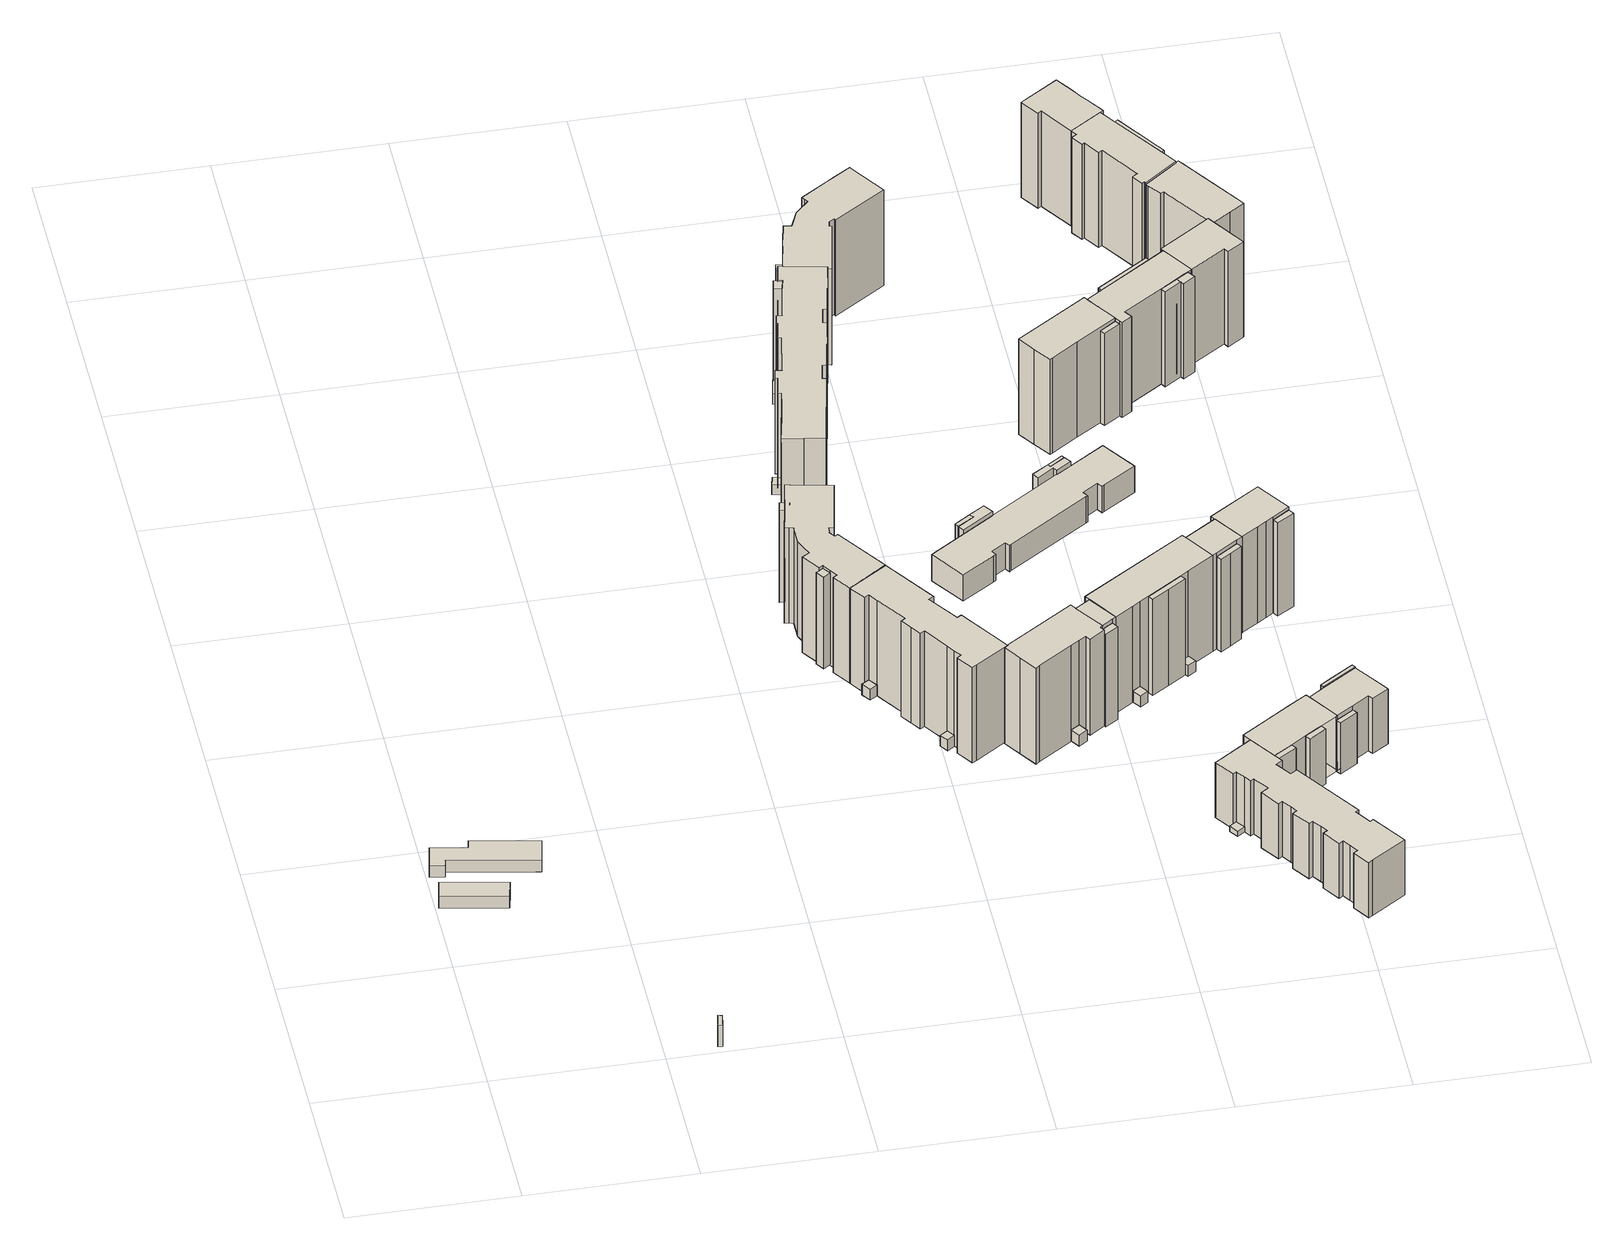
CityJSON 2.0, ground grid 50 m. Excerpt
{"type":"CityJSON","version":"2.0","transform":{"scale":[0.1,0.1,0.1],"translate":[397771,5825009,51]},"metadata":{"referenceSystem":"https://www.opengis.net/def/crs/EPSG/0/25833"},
"CityObjects":{
"building1":{"type":"Building","attributes":{"Gemeindeschluessel":"11000011","BezugspunktDach":"2200","function":"51009_1610","measuredHeight":4.07,"storeysAboveGround":0},"address":[{"country":"Germany","locality":"Berlin"}],"geometry":[{"type":"Solid","lod":"1","boundaries":[[[[0,1,2,3]],[[4,5,6,7]],[[4,7,3,2]],[[5,4,2,1]],[[6,5,1,0]],[[7,6,0,3]]]]}]},
"building2":{"type":"Building","attributes":{"Gemeindeschluessel":"11000011","BezugspunktDach":"2200","function":"31001_2130","measuredHeight":4.09,"storeysAboveGround":1},"address":[{"country":"Germany","locality":"Berlin","thoroughfareNumber":"42 (1)","thoroughfareName":"Ribnitzer Straße"}],"geometry":[{"type":"Solid","lod":"1","boundaries":[[[[8,9,10,11,12,13,14,15]],[[16,17,18,19,20,21,22,23]],[[16,23,15,14]],[[17,16,14,13]],[[18,17,13,12]],[[19,18,12,11]],[[20,19,11,10]],[[21,20,10,9]],[[22,21,9,8]],[[23,22,8,15]]]]}]},
"building3":{"type":"Building","attributes":{"Gemeindeschluessel":"11000011","BezugspunktDach":"2200","function":"51009_1610","measuredHeight":7.81,"storeysAboveGround":0},"address":[{"country":"Germany","locality":"Berlin"}],"geometry":[{"type":"Solid","lod":"1","boundaries":[[[[24,25,26,27]],[[28,29,30,31]],[[28,31,27,26]],[[29,28,26,25]],[[30,29,25,24]],[[31,30,24,27]]]]}]},
"building4":{"type":"Building","attributes":{"Gemeindeschluessel":"11000011","BezugspunktDach":"2200","function":"51009_1610","measuredHeight":32.86,"storeysAboveGround":0},"address":[{"country":"Germany","locality":"Berlin"}],"geometry":[{"type":"Solid","lod":"1","boundaries":[[[[32,33,34,35,36]],[[37,38,39,40,41]],[[37,41,36,35]],[[38,37,35,34]],[[39,38,34,33]],[[40,39,33,32]],[[41,40,32,36]]]]}]},
"building5":{"type":"Building","attributes":{"Gemeindeschluessel":"11000011","BezugspunktDach":"2200","function":"51009_1610","measuredHeight":33.21,"storeysAboveGround":0},"address":[{"country":"Germany","locality":"Berlin"}],"geometry":[{"type":"Solid","lod":"1","boundaries":[[[[42,43,44,45]],[[46,47,48,49]],[[46,49,45,44]],[[47,46,44,43]],[[48,47,43,42]],[[49,48,42,45]]]]}]},
"building6":{"type":"Building","attributes":{"Gemeindeschluessel":"11000011","BezugspunktDach":"2200","function":"51009_1610","measuredHeight":3.79,"storeysAboveGround":0},"address":[{"country":"Germany","locality":"Berlin"}],"geometry":[{"type":"Solid","lod":"1","boundaries":[[[[50,51,52,53,54]],[[55,56,57,58,59]],[[55,59,54,53]],[[56,55,53,52]],[[57,56,52,51]],[[58,57,51,50]],[[59,58,50,54]]]]}]},
"building7":{"type":"Building","attributes":{"Gemeindeschluessel":"11000011","BezugspunktDach":"2200","function":"31001_1010","measuredHeight":34.24,"storeysAboveGround":11},"address":[{"country":"Germany","locality":"Berlin","thoroughfareNumber":"82","thoroughfareName":"Barther Straße"},{"country":"Germany","locality":"Berlin","thoroughfareNumber":"41","thoroughfareName":"Ribnitzer Straße"}],"geometry":[{"type":"Solid","lod":"1","boundaries":[[[[60,61,62,63,64,65,66,67,68,69,70,71,72,73,74,75,76,77,78,79,80,81,82,83,84,85,86]],[[87,88,89,90,91,92,93,94,95,96,97,98,99,100,101,102,103,104,105,106,107,108,109,110,111,112,113]],[[87,113,86,85]],[[88,87,85,84]],[[89,88,84,83]],[[90,89,83,82]],[[91,90,82,81]],[[92,91,81,80]],[[93,92,80,79]],[[94,93,79,78]],[[95,94,78,77]],[[96,95,77,76]],[[97,96,76,75]],[[98,97,75,74]],[[99,98,74,73]],[[100,99,73,72]],[[101,100,72,71]],[[102,101,71,70]],[[103,102,70,69]],[[104,103,69,68]],[[105,104,68,67]],[[106,105,67,66]],[[107,106,66,65]],[[108,107,65,64]],[[109,108,64,63]],[[110,109,63,62]],[[111,110,62,61]],[[112,111,61,60]],[[113,112,60,86]]]]}]},
"building8":{"type":"Building","attributes":{"Gemeindeschluessel":"11000011","BezugspunktDach":"2200","function":"51009_1610","measuredHeight":3.88,"storeysAboveGround":0},"address":[{"country":"Germany","locality":"Berlin"}],"geometry":[{"type":"Solid","lod":"1","boundaries":[[[[114,115,116,117]],[[118,119,120,121]],[[118,121,117,116]],[[119,118,116,115]],[[120,119,115,114]],[[121,120,114,117]]]]}]},
"building9":{"type":"Building","attributes":{"Gemeindeschluessel":"11000011","BezugspunktDach":"2200","function":"31001_1010","measuredHeight":34.34,"storeysAboveGround":11},"address":[{"country":"Germany","locality":"Berlin","thoroughfareNumber":"78, 80","thoroughfareName":"Barther Straße"}],"geometry":[{"type":"Solid","lod":"1","boundaries":[[[[122,123,124,125,126,127,128,129,130,131,132,133,134,135,136,137,138,139,140,141,142,143]],[[144,145,146,147,148,149,150,151,152,153,154,155,156,157,158,159,160,161,57,56,55,162]],[[144,162,143,142]],[[145,144,142,141]],[[146,145,141,140]],[[147,146,140,139]],[[148,147,139,138]],[[149,148,138,137]],[[150,149,137,136]],[[151,150,136,135]],[[152,151,135,134]],[[153,152,134,133]],[[154,153,133,132]],[[155,154,132,131]],[[156,155,131,130]],[[157,156,130,129]],[[158,157,129,128]],[[159,158,128,127]],[[160,159,127,126]],[[161,160,126,125]],[[57,161,125,124]],[[56,57,124,123]],[[55,56,123,122]],[[162,55,122,143]]]]}]},
"building10":{"type":"Building","attributes":{"Gemeindeschluessel":"11000011","BezugspunktDach":"2200","function":"51009_1610","measuredHeight":3.68,"storeysAboveGround":0},"address":[{"country":"Germany","locality":"Berlin"}],"geometry":[{"type":"Solid","lod":"1","boundaries":[[[[163,164,165,166,167]],[[168,169,170,171,172]],[[168,172,167,166]],[[169,168,166,165]],[[170,169,165,164]],[[171,170,164,163]],[[172,171,163,167]]]]}]},
"building11":{"type":"Building","attributes":{"Gemeindeschluessel":"11000011","BezugspunktDach":"2200","function":"31001_1010","measuredHeight":34.27,"storeysAboveGround":11},"address":[{"country":"Germany","locality":"Berlin","thoroughfareNumber":"35, 37, 39","thoroughfareName":"Ribnitzer Straße"}],"geometry":[{"type":"Solid","lod":"1","boundaries":[[[[173,174,175,176,177,178,179,180,181,182,183,184,185,186,187,188,189,190,191,192,193,194,195,196,197,198,199,200,201,202,203,204,205,206]],[[207,208,209,210,211,212,213,214,215,216,217,218,219,220,221,222,223,224,225,226,227,228,229,230,231,232,233,234,235,236,237,238,239,240]],[[207,240,206,205]],[[208,207,205,204]],[[209,208,204,203]],[[210,209,203,202]],[[211,210,202,201]],[[212,211,201,200]],[[213,212,200,199]],[[214,213,199,198]],[[215,214,198,197]],[[216,215,197,196]],[[217,216,196,195]],[[218,217,195,194]],[[219,218,194,193]],[[220,219,193,192]],[[221,220,192,191]],[[222,221,191,190]],[[223,222,190,189]],[[224,223,189,188]],[[225,224,188,187]],[[226,225,187,186]],[[227,226,186,185]],[[228,227,185,184]],[[229,228,184,183]],[[230,229,183,182]],[[231,230,182,181]],[[232,231,181,180]],[[233,232,180,179]],[[234,233,179,178]],[[235,234,178,177]],[[236,235,177,176]],[[237,236,176,175]],[[238,237,175,174]],[[239,238,174,173]],[[240,239,173,206]]]]}]},
"building12":{"type":"Building","attributes":{"Gemeindeschluessel":"11000011","BezugspunktDach":"2200","function":"31001_2523","measuredHeight":3.87,"storeysAboveGround":1},"address":[{"country":"Germany","locality":"Berlin","thoroughfareNumber":"35 (1)","thoroughfareName":"Ribnitzer Straße"}],"geometry":[{"type":"Solid","lod":"1","boundaries":[[[[241,242,243,244]],[[245,246,247,248]],[[245,248,244,243]],[[246,245,243,242]],[[247,246,242,241]],[[248,247,241,244]]]]}]},
"building13":{"type":"Building","attributes":{"Gemeindeschluessel":"11000011","BezugspunktDach":"2200","function":"51009_1610","measuredHeight":34.12,"storeysAboveGround":0},"address":[{"country":"Germany","locality":"Berlin"}],"geometry":[{"type":"Solid","lod":"1","boundaries":[[[[249,250,251,252,253]],[[254,225,224,223,255]],[[254,255,253,252]],[[225,254,252,251]],[[224,225,251,250]],[[223,224,250,249]],[[255,223,249,253]]]]}]},
"building14":{"type":"Building","attributes":{"Gemeindeschluessel":"11000011","BezugspunktDach":"2200","function":"51009_1610","measuredHeight":3.85,"storeysAboveGround":0},"address":[{"country":"Germany","locality":"Berlin"}],"geometry":[{"type":"Solid","lod":"1","boundaries":[[[[256,257,258,259]],[[260,261,262,263]],[[260,263,259,258]],[[261,260,258,257]],[[262,261,257,256]],[[263,262,256,259]]]]}]},
"building15":{"type":"Building","attributes":{"Gemeindeschluessel":"11000011","BezugspunktDach":"2200","function":"51009_1610","measuredHeight":25.02,"storeysAboveGround":0},"address":[{"country":"Germany","locality":"Berlin"}],"geometry":[{"type":"Solid","lod":"1","boundaries":[[[[264,265,266,267,268]],[[269,270,271,272,273]],[[269,273,268,267]],[[270,269,267,266]],[[271,270,266,265]],[[272,271,265,264]],[[273,272,264,268]]]]}]},
"building16":{"type":"Building","attributes":{"Gemeindeschluessel":"11000011","BezugspunktDach":"2200","function":"51009_1610","measuredHeight":10.51,"storeysAboveGround":0},"address":[{"country":"Germany","locality":"Berlin"}],"geometry":[{"type":"Solid","lod":"1","boundaries":[[[[274,275,276,277]],[[278,279,280,281]],[[278,281,277,276]],[[279,278,276,275]],[[280,279,275,274]],[[281,280,274,277]]]]}]},
"building17":{"type":"Building","attributes":{"Gemeindeschluessel":"11000011","BezugspunktDach":"2200","function":"51009_1610","measuredHeight":1.88,"storeysAboveGround":0},"address":[{"country":"Germany","locality":"Berlin"}],"geometry":[{"type":"Solid","lod":"1","boundaries":[[[[282,283,284,285,286]],[[287,288,289,290,291]],[[287,291,286,285]],[[288,287,285,284]],[[289,288,284,283]],[[290,289,283,282]],[[291,290,282,286]]]]}]},
"building18":{"type":"Building","attributes":{"Gemeindeschluessel":"11000011","BezugspunktDach":"2200","function":"51009_1610","measuredHeight":3.92,"storeysAboveGround":0},"address":[{"country":"Germany","locality":"Berlin"}],"geometry":[{"type":"Solid","lod":"1","boundaries":[[[[292,293,294,295]],[[296,297,298,299]],[[296,299,295,294]],[[297,296,294,293]],[[298,297,293,292]],[[299,298,292,295]]]]}]},
"building19":{"type":"Building","attributes":{"Gemeindeschluessel":"11000011","BezugspunktDach":"2200","function":"31001_1010","measuredHeight":34.45,"storeysAboveGround":11},"address":[{"country":"Germany","locality":"Berlin","thoroughfareNumber":"31, 33","thoroughfareName":"Ribnitzer Straße"}],"geometry":[{"type":"Solid","lod":"1","boundaries":[[[[300,301,302,303,304,305,306,307,308,309,310,311,312,313,314,315,316,317,318,319,320,321,322,323]],[[324,325,326,327,328,329,330,331,332,333,334,335,336,337,338,339,340,341,342,343,344,345,346,347]],[[324,347,323,322]],[[325,324,322,321]],[[326,325,321,320]],[[327,326,320,319]],[[328,327,319,318]],[[329,328,318,317]],[[330,329,317,316]],[[331,330,316,315]],[[332,331,315,314]],[[333,332,314,313]],[[334,333,313,312]],[[335,334,312,311]],[[336,335,311,310]],[[337,336,310,309]],[[338,337,309,308]],[[339,338,308,307]],[[340,339,307,306]],[[341,340,306,305]],[[342,341,305,304]],[[343,342,304,303]],[[344,343,303,302]],[[345,344,302,301]],[[346,345,301,300]],[[347,346,300,323]]]]}]},
"building20":{"type":"Building","attributes":{"Gemeindeschluessel":"11000011","function":"31001_2020"},"address":[{"country":"Germany","locality":"Berlin","thoroughfareNumber":"3B, 3C","thoroughfareName":"Wiecker Straße"}],"children":["building20-1","building20-2","building20-3"]},
"building20-1":{"type":"BuildingPart","attributes":{"BezugspunktDach":"2200","measuredHeight":9.33,"storeysAboveGround":3},"parents":["building20"],"geometry":[{"type":"MultiSurface","lod":"1","boundaries":[[[348,349,350,351,352,353,354,355,356,357,358,359,360,361,362,363,364,365,366,367]],[[368,369,370,371,372,373,374,375,376,377,378,379,380,381,382,383,384,385,386,387]],[[368,387,367,366]],[[369,368,388,389,365]],[[372,371,363,362]],[[373,372,362,361]],[[374,373,361,360]],[[375,374,360,359]],[[376,375,359,358]],[[377,376,358,357]],[[378,377,357,356]],[[379,378,356,355]],[[380,379,355,354]],[[381,380,354,353]],[[382,381,353,352]],[[383,382,352,351]],[[384,383,351,350]],[[385,384,350,349]],[[386,385,349,348]],[[387,386,348,367]],[[366,365,389,388]]]}]},
"building20-2":{"type":"BuildingPart","attributes":{"BezugspunktDach":"2200","measuredHeight":10.55,"storeysAboveGround":3},"parents":["building20"],"geometry":[{"type":"Solid","lod":"1","boundaries":[[[[390,391,392,276,275,274]],[[279,278,393,389,388,280]],[[279,280,274,275]],[[278,279,275,276]],[[393,278,276,392]],[[389,393,392,391]],[[388,366,365,389,391,390]],[[280,388,390,274]],[[389,365,366,388]]]]}]},
"building20-3":{"type":"BuildingPart","attributes":{"BezugspunktDach":"2200","measuredHeight":10.54,"storeysAboveGround":3},"parents":["building20"],"geometry":[{"type":"MultiSurface","lod":"1","boundaries":[[[394,395,396,397,398,399,400,401]],[[402,403,404,405,406,407,408,409]],[[402,409,401,400]],[[403,402,400,399]],[[404,403,399,398]],[[405,404,398,397]],[[364,363,397,396]],[[407,406,396,395]],[[408,407,395,394]],[[409,408,394,401]],[[410,406,405,363,364]]]}]},
"building21":{"type":"Building","attributes":{"Gemeindeschluessel":"11000011","function":"31001_1010"},"address":[{"country":"Germany","locality":"Berlin","thoroughfareNumber":"20, 22, 24, 26","thoroughfareName":"Dierhagener Straße"}],"children":["building21-1","building21-2","building21-3","building21-4","building21-5","building21-6","building21-7","building21-8","building21-9"]},
"building21-1":{"type":"BuildingPart","attributes":{"BezugspunktDach":"2200","measuredHeight":34.51,"storeysAboveGround":11},"parents":["building21"],"geometry":[{"type":"MultiSurface","lod":"1","boundaries":[[[411,412,413,414,415,416,417,418,419,420,421]],[[422,423,424,425,426,427,428,429,430,431,432]],[[422,432,421,420]],[[423,422,420,419]],[[424,418,419,423,419,418]],[[425,424,418,417]],[[426,425,417,416]],[[428,427,415,414]],[[429,428,414,413]],[[430,429,413,412]],[[432,431,411,421]],[[427,426,416,415]],[[431,430,412,411]]]}]},
"building21-2":{"type":"BuildingPart","attributes":{"BezugspunktDach":"2200","measuredHeight":33.37,"storeysAboveGround":11},"parents":["building21"],"geometry":[{"type":"Solid","lod":"1","boundaries":[[[[433,434,435,436]],[[437,438,439,440]],[[438,437,435,434]],[[439,438,434,433]],[[440,439,433,436]],[[436,435,437,440]]]]}]},
"building21-3":{"type":"BuildingPart","attributes":{"BezugspunktDach":"2200","measuredHeight":34.45,"storeysAboveGround":11},"parents":["building21"],"geometry":[{"type":"Solid","lod":"1","boundaries":[[[[418,441,442,443,444,419]],[[445,446,447,448,424,423]],[[445,423,419,444]],[[447,446,443,442]],[[448,449,450,447,442,441]],[[424,448,441,418]],[[445,444,443,446]],[[447,450,449,448]],[[423,424,418,419]]]]}]},
"building21-4":{"type":"BuildingPart","attributes":{"BezugspunktDach":"2200","measuredHeight":34.48,"storeysAboveGround":11},"parents":["building21"],"geometry":[{"type":"MultiSurface","lod":"1","boundaries":[[[444,443,451,452,453,454,455,456,457]],[[458,437,440,459,460,461,446,445,462]],[[458,462,457,456]],[[437,458,456,455]],[[440,436,435,455,454]],[[459,440,454,453]],[[460,459,453,452]],[[461,460,452,451]],[[446,461,451,443]],[[462,445,444,457]],[[437,435,436,440]],[[445,446,443,444]]]}]},
"building21-5":{"type":"BuildingPart","attributes":{"BezugspunktDach":"2200","measuredHeight":34.51,"storeysAboveGround":11},"parents":["building21"],"geometry":[{"type":"Solid","lod":"1","boundaries":[[[[463,464,465,416,415]],[[426,466,467,468,427]],[[466,426,416,465]],[[467,466,465,464]],[[468,467,464,463]],[[427,468,463,415]],[[426,427,415,416]]]]}]},
"building21-6":{"type":"BuildingPart","attributes":{"BezugspunktDach":"2200","measuredHeight":34.45,"storeysAboveGround":11},"parents":["building21"],"geometry":[{"type":"MultiSurface","lod":"1","boundaries":[[[469,470,471,412,411,472]],[[431,430,473,474,475,476]],[[431,476,472,411]],[[473,430,412,471]],[[474,473,471,470]],[[477,478,474,470,469]],[[479,472,469,472]],[[430,431,480,411,412]],[[475,474,478,477]],[[476,475,469,472,479]]]}]},
"building21-7":{"type":"BuildingPart","attributes":{"BezugspunktDach":"2200","measuredHeight":34.44,"storeysAboveGround":11},"parents":["building21"],"geometry":[{"type":"MultiSurface","lod":"1","boundaries":[[[481,482,483,484,485,486,487,488,489,469,472,490,491,492,493]],[[494,495,496,476,475,497,498,499,500,501,502,503,504,505,506]],[[494,506,493,492]],[[495,494,492,491]],[[496,495,491,490]],[[476,496,490,472]],[[507,477,475,469,489]],[[508,507,489,488]],[[499,498,488,487]],[[500,499,487,486]],[[501,500,486,485]],[[502,501,485,484]],[[503,502,484,483]],[[504,503,483,482]],[[505,504,482,481]],[[506,505,481,493]],[[475,476,509,472,469]],[[497,475,477,507]],[[498,497,507,508]]]}]},
"building21-8":{"type":"BuildingPart","attributes":{"BezugspunktDach":"2200","measuredHeight":33.68,"storeysAboveGround":11},"parents":["building21"],"geometry":[{"type":"MultiSurface","lod":"1","boundaries":[[[508,510,511,478,507]],[[474,512,513,498,497]],[[512,474,478,511]],[[513,512,511,510]],[[498,513,510,508]],[[474,475,477,478]],[[497,507,477,514,475]],[[498,508,507,497]]]}]},
"building21-9":{"type":"BuildingPart","attributes":{"BezugspunktDach":"2200","measuredHeight":33.31,"storeysAboveGround":11},"parents":["building21"],"geometry":[{"type":"Solid","lod":"1","boundaries":[[[[515,516,517,450,449]],[[447,518,519,520,448]],[[518,447,450,517]],[[519,518,517,516]],[[520,519,516,515]],[[448,520,515,449]],[[447,448,449,450]]]]}]},
"building22":{"type":"Building","attributes":{"Gemeindeschluessel":"11000011","BezugspunktDach":"2200","function":"31001_1010","measuredHeight":19.89,"storeysAboveGround":6},"address":[{"country":"Germany","locality":"Berlin","thoroughfareNumber":"70, 72, 74, 76","thoroughfareName":"Barther Straße"}],"geometry":[{"type":"Solid","lod":"1","boundaries":[[[[521,522,523,524,525,526,527,528,529,530,531,532,533,534,535,536,537,538,539,540,541,542,543,544,545,546,547,548,549,550,551,552,553,554,555,556,557]],[[558,559,560,561,562,563,564,565,566,567,568,569,570,571,572,573,574,575,576,577,578,579,580,581,582,583,584,585,586,587,588,589,590,289,288,287,591]],[[558,591,557,556]],[[559,558,556,555]],[[560,559,555,554]],[[561,560,554,553]],[[562,561,553,552]],[[563,562,552,551]],[[564,563,551,550]],[[565,564,550,549]],[[566,565,549,548]],[[567,566,548,547]],[[568,567,547,546]],[[569,568,546,545]],[[570,569,545,544]],[[571,570,544,543]],[[572,571,543,542]],[[573,572,542,541]],[[574,573,541,540]],[[575,574,540,539]],[[576,575,539,538]],[[577,576,538,537]],[[578,577,537,536]],[[579,578,536,535]],[[580,579,535,534]],[[581,580,534,533]],[[582,581,533,532]],[[583,582,532,531]],[[584,583,531,530]],[[585,584,530,529]],[[586,585,529,528]],[[587,586,528,527]],[[588,587,527,526]],[[589,588,526,525]],[[590,589,525,524]],[[289,590,524,523]],[[288,289,523,522]],[[287,288,522,521]],[[591,287,521,557]]]]}]},
"building23":{"type":"Building","attributes":{"Gemeindeschluessel":"11000011","BezugspunktDach":"2200","function":"51009_1610","measuredHeight":3.88,"storeysAboveGround":0},"address":[{"country":"Germany","locality":"Berlin"}],"geometry":[{"type":"Solid","lod":"1","boundaries":[[[[592,593,594,595,596]],[[597,598,599,600,601]],[[597,601,596,595]],[[598,597,595,594]],[[599,598,594,593]],[[600,599,593,592]],[[601,600,592,596]]]]}]},
"building24":{"type":"Building","attributes":{"Gemeindeschluessel":"11000011","BezugspunktDach":"2200","function":"51009_1610","measuredHeight":10.47,"storeysAboveGround":0},"address":[{"country":"Germany","locality":"Berlin"}],"geometry":[{"type":"Solid","lod":"1","boundaries":[[[[399,398,602,400]],[[603,604,605,606]],[[603,606,400,602]],[[604,603,602,398]],[[605,604,398,399]],[[606,605,399,400]]]]}]},
"building25":{"type":"Building","attributes":{"Gemeindeschluessel":"11000011","function":"31001_1010"},"address":[{"country":"Germany","locality":"Berlin","thoroughfareNumber":"23, 25, 27","thoroughfareName":"Dierhagener Straße"}],"children":["building25-1","building25-2","building25-3","building25-4","building25-5","building25-6"]},
"building25-1":{"type":"BuildingPart","attributes":{"BezugspunktDach":"2200","measuredHeight":19.8,"storeysAboveGround":6},"parents":["building25"],"geometry":[{"type":"MultiSurface","lod":"1","boundaries":[[[607,608,609,610,611,612,613,614,615,616,617,618,619]],[[620,621,622,623,624,625,626,627,628,629,630,631,632]],[[620,632,619,618]],[[621,620,618,617]],[[622,621,617,616]],[[623,622,616,615]],[[624,623,615,614]],[[625,624,614,613]],[[626,625,613,612],[626,633,634,625]],[[627,635,636,612,611]],[[630,637,638,609,608]],[[632,631,607,619]],[[633,626,625,634]],[[626,636,635,627]],[[629,628,610,609]],[[629,609,638,637]],[[631,639,630,608,607]]]}]},
"building25-2":{"type":"BuildingPart","attributes":{"BezugspunktDach":"2200","measuredHeight":19.8,"storeysAboveGround":6},"parents":["building25"],"geometry":[{"type":"MultiSurface","lod":"1","boundaries":[[[640,641,610,638]],[[628,642,643,637]],[[642,628,610,641]],[[643,642,641,640]],[[637,643,640,638]],[[628,629,609,610]],[[637,638,609,644,629]]]}]},
"building25-3":{"type":"BuildingPart","attributes":{"BezugspunktDach":"2200","measuredHeight":19.74,"storeysAboveGround":6},"parents":["building25"],"geometry":[{"type":"MultiSurface","lod":"1","boundaries":[[[633,645,646,647,648,649,650,651,634]],[[652,653,654,655,656,657,658,626,625]],[[652,625,634,651]],[[654,653,650,649]],[[655,654,649,648]],[[656,655,648,647]],[[657,656,647,646]],[[658,657,646,645]],[[626,636,659,658,645,633]],[[652,651,650,653]],[[658,659,636,626]],[[660,625,626,633,634]]]}]},
"building25-4":{"type":"BuildingPart","attributes":{"BezugspunktDach":"2200","measuredHeight":19.98,"storeysAboveGround":6},"parents":["building25"],"geometry":[{"type":"MultiSurface","lod":"1","boundaries":[[[661,662,663,664,665,666]],[[667,668,669,653,652,670]],[[667,670,666,665]],[[668,667,665,664]],[[669,668,664,663]],[[653,669,663,662]],[[652,651,650,662,661]],[[670,652,661,666]],[[653,650,651,652]]]}]},
"building25-5":{"type":"BuildingPart","attributes":{"BezugspunktDach":"2200","measuredHeight":19.8,"storeysAboveGround":6},"parents":["building25"],"geometry":[{"type":"MultiSurface","lod":"1","boundaries":[[[671,672,608,607]],[[630,673,674,631]],[[673,630,608,672]],[[674,673,672,671]],[[631,674,671,607]],[[630,675,631,607,608]]]}]},
"building25-6":{"type":"BuildingPart","attributes":{"BezugspunktDach":"2200","measuredHeight":19.49,"storeysAboveGround":6},"parents":["building25"],"geometry":[{"type":"MultiSurface","lod":"1","boundaries":[[[676,677,659,635]],[[658,678,679,627]],[[627,626,636,626,680]],[[678,658,659,677]],[[679,678,677,676]],[[627,679,676,635]],[[635,636,626,627]],[[681,658,680,626,636,659]]]}]},
"building26":{"type":"Building","attributes":{"Gemeindeschluessel":"11000011","function":"31001_1010"},"address":[{"country":"Germany","locality":"Berlin","thoroughfareNumber":"5, 7, 9","thoroughfareName":"Wiecker Straße"}],"children":["building26-1","building26-2","building26-3","building26-4","building26-5","building26-6","building26-7"]},
"building26-1":{"type":"BuildingPart","attributes":{"BezugspunktDach":"2200","measuredHeight":34.18,"storeysAboveGround":11},"parents":["building26"],"geometry":[{"type":"MultiSurface","lod":"1","boundaries":[[[682,683,684,685,686,687,688,689,690,691]],[[692,693,694,695,696,697,698,699,700,701]],[[692,701,691,690],[702,703,704,705]],[[694,693,689,688]],[[695,706,707,687]],[[708,709,710,708,711]],[[694,688,712,713]],[[696,695,687,686]],[[697,696,686,685]],[[698,697,685,684]],[[699,714,715,716,684,683]],[[700,699,683,682]],[[682,700,682,691]],[[704,703,702,705]],[[692,717,690,689,693]],[[713,712,709,708,711]],[[711,708,710,707,706]],[[698,716,715,714,699]],[[718,701,700,682,691]]]}]},
"building26-2":{"type":"BuildingPart","attributes":{"BezugspunktDach":"2200","measuredHeight":34.17,"storeysAboveGround":11},"parents":["building26"],"geometry":[{"type":"MultiSurface","lod":"1","boundaries":[[[719,720,721,722,682,691,723,724,725]],[[726,727,701,700,728,729,730,731,732]],[[726,732,725,724]],[[727,726,724,723]],[[701,727,723,691]],[[728,733,734,735,714,683,722]],[[729,728,722,721]],[[730,729,721,720]],[[731,730,720,719]],[[732,731,719,725]],[[700,701,691,682,736]],[[700,682,683,699]],[[699,737,714,735,734,733]]]}]},
"building26-3":{"type":"BuildingPart","attributes":{"BezugspunktDach":"2200","measuredHeight":34.2,"storeysAboveGround":11},"parents":["building26"],"geometry":[{"type":"Solid","lod":"1","boundaries":[[[[690,689,738,739,740,741,742,743]],[[744,745,746,747,748,693,692,749]],[[744,749,743,742]],[[745,744,742,741]],[[746,745,741,740]],[[747,746,740,739]],[[748,747,739,738]],[[693,748,738,689]],[[689,693,689,690]],[[749,692,690,743]],[[692,693,689,690]]]]}]},
"building26-4":{"type":"BuildingPart","attributes":{"BezugspunktDach":"2200","measuredHeight":34.18,"storeysAboveGround":11},"parents":["building26"],"geometry":[{"type":"Solid","lod":"1","boundaries":[[[[705,704,750,751]],[[752,703,702,753]],[[752,753,751,750]],[[703,752,750,704]],[[753,702,705,751]],[[702,703,704,705]]]]}]},
"building26-5":{"type":"BuildingPart","attributes":{"BezugspunktDach":"2200","measuredHeight":34.18,"storeysAboveGround":11},"parents":["building26"],"geometry":[{"type":"MultiSurface","lod":"1","boundaries":[[[754,755,756,712,708]],[[713,757,758,759,711]],[[757,713,712,756]],[[758,757,756,755]],[[759,758,755,754]],[[713,711,708,760,712]],[[711,759,754,708]]]}]},
"building26-6":{"type":"BuildingPart","attributes":{"BezugspunktDach":"2200","measuredHeight":34.18,"storeysAboveGround":11},"parents":["building26"],"geometry":[{"type":"Solid","lod":"1","boundaries":[[[[761,754,708,707]],[[711,759,762,706]],[[762,759,754,761]],[[706,762,761,707]],[[706,707,708,711]],[[759,711,708,754]]]]}]},
"building26-7":{"type":"BuildingPart","attributes":{"BezugspunktDach":"2200","measuredHeight":34.07,"storeysAboveGround":11},"parents":["building26"],"geometry":[{"type":"Solid","lod":"1","boundaries":[[[[763,715,714,735]],[[699,698,764,734]],[[764,698,715,763]],[[734,764,763,735]],[[734,735,714,699]],[[714,715,698,699]]]]}]},
"building27":{"type":"Building","attributes":{"Gemeindeschluessel":"11000011","function":"31001_1120"},"address":[{"country":"Germany","locality":"Berlin","thoroughfareNumber":"11, 13, 15","thoroughfareName":"Wiecker Straße"}],"children":["building27-1","building27-2","building27-3","building27-4","building27-5","building27-6","building27-7"]},
"building27-1":{"type":"BuildingPart","attributes":{"BezugspunktDach":"2200","measuredHeight":34.16,"storeysAboveGround":11},"parents":["building27"],"geometry":[{"type":"MultiSurface","lod":"1","boundaries":[[[765,766,767,768,769,770,771,772,773,774,775,776,777,778,779,780]],[[781,782,783,784,785,786,787,788,789,790,791,792,793,794,795,796]],[[781,796,780,779]],[[782,781,779,778]],[[784,783,777,776]],[[786,785,775,774]],[[797,798,799,786,774,773]],[[788,787,773,772]],[[789,788,772,771]],[[790,789,771,770]],[[791,790,770,769]],[[792,791,769,768]],[[793,792,768,767]],[[794,793,767,766]],[[795,794,766,765]],[[796,795,765,780]],[[783,782,778,777]],[[776,775,785,784]],[[787,786,799,798,797]]]}]},
"building27-2":{"type":"BuildingPart","attributes":{"BezugspunktDach":"2200","measuredHeight":34.19,"storeysAboveGround":11},"parents":["building27"],"geometry":[{"type":"MultiSurface","lod":"1","boundaries":[[[800,801,778,777,802,803,804,805,806,807,808]],[[809,810,811,812,813,814,783,782,815,816,817]],[[809,817,808,807]],[[810,809,807,806]],[[811,810,806,805]],[[812,811,805,804]],[[818,819,812,804,803]],[[814,813,803,802]],[[783,814,802,777]],[[820,778,777,778]],[[815,782,778,801]],[[816,815,801,800]],[[817,816,800,808]],[[821,813,812,819,818]],[[782,783,777,778,820]]]}]},
"building27-3":{"type":"BuildingPart","attributes":{"BezugspunktDach":"2200","measuredHeight":34.17,"storeysAboveGround":11},"parents":["building27"],"geometry":[{"type":"MultiSurface","lod":"1","boundaries":[[[822,823,824,825,826,827,828,829,830,831,832,833,834,799,798]],[[786,835,836,837,838,839,840,841,842,843,844,845,846,847,787]],[[835,786,799,834],[799,786,835,834]],[[836,835,834,833]],[[837,836,833,832]],[[838,837,832,831]],[[839,838,831,830],[848,849,850,838]],[[840,839,830,829]],[[841,840,829,828]],[[842,841,828,827]],[[843,842,827,826]],[[844,843,826,825]],[[845,844,825,824]],[[846,845,824,823]],[[847,846,823,822]],[[787,847,822,798]],[[787,798,799,786]],[[849,848,838,850]]]}]},
"building27-4":{"type":"BuildingPart","attributes":{"BezugspunktDach":"2200","measuredHeight":34.16,"storeysAboveGround":11},"parents":["building27"],"geometry":[{"type":"MultiSurface","lod":"1","boundaries":[[[775,851,852,853,854,855,856,776]],[[857,858,859,860,861,862,785,784]],[[857,784,776,856]],[[858,857,856,855]],[[859,858,855,854]],[[860,859,854,853]],[[861,863,864,853,852]],[[862,861,852,851]],[[785,862,851,775]],[[860,865,864,863,861]],[[775,776,784,785]]]}]},
"building27-5":{"type":"BuildingPart","attributes":{"BezugspunktDach":"2200","measuredHeight":3.65,"storeysAboveGround":11},"parents":["building27"],"geometry":[{"type":"Solid","lod":"1","boundaries":[[[[849,866,867,850]],[[868,869,848,838]],[[868,838,850,867]],[[869,868,867,866]],[[848,869,866,849]],[[838,848,849,850]]]]}]},
"building27-6":{"type":"BuildingPart","attributes":{"BezugspunktDach":"2200","measuredHeight":3.8,"storeysAboveGround":11},"parents":["building27"],"geometry":[{"type":"Solid","lod":"1","boundaries":[[[[863,870,871,864]],[[872,873,861,860]],[[872,860,864,871]],[[873,872,871,870]],[[861,873,870,863]],[[863,864,860,861]]]]}]},
"building27-7":{"type":"BuildingPart","attributes":{"BezugspunktDach":"2200","measuredHeight":4.21,"storeysAboveGround":11},"parents":["building27"],"geometry":[{"type":"Solid","lod":"1","boundaries":[[[[818,874,875,819]],[[876,877,813,812]],[[876,812,819,875]],[[877,876,875,874]],[[813,877,874,818]],[[812,813,818,819]]]]}]}
},
"vertices":[
[197,696,67],[210,756,67],[17,794,67],[5,734,67],[17,794,26],[210,756,26],[197,696,26],[5,734,26],
[47,857,70],[51,878,70],[313,828,70],[329,910,70],[130,948,70],[124,920,70],[19,940,70],[4,865,70],[19,940,29],[124,920,29],[130,948,29],[329,910,29],[313,828,29],[51,878,29],[47,857,29],[4,865,29],
[660,6,100],[667,45,100],[655,49,100],[647,9,100],[655,49,22],[667,45,22],[660,6,22],[647,9,22],
[1240,1529,362],[1261,1544,362],[1245,1568,362],[1233,1559,362],[1224,1554,362],[1233,1559,33],[1245,1568,33],[1261,1544,33],[1240,1529,33],[1224,1554,33],
[1203,1833,361],[1209,1862,361],[1181,1868,361],[1175,1838,361],[1181,1868,29],[1209,1862,29],[1203,1833,29],[1175,1838,29],
[1341,1377,68],[1363,1392,68],[1345,1418,68],[1332,1410,68],[1323,1404,68],[1332,1410,30],[1345,1418,30],[1363,1392,30],[1341,1377,30],[1323,1404,30],
[1185,1744,372],[1197,1741,372],[1197,1683,372],[1218,1628,372],[1208,1622,372],[1196,1614,372],[1233,1559,372],[1245,1568,372],[1261,1544,372],[1277,1521,372],[1264,1512,372],[1299,1460,372],[1312,1469,372],[1414,1538,372],[1311,1691,372],[1301,1685,372],[1289,1703,372],[1292,1723,372],[1306,1720,372],[1342,1900,372],[1221,1924,372],[1208,1927,372],[1199,1881,372],[1196,1865,372],[1190,1835,372],[1184,1807,372],[1172,1746,372],[1184,1807,30],[1190,1835,30],[1196,1865,30],[1199,1881,30],[1208,1927,30],[1221,1924,30],[1342,1900,30],[1306,1720,30],[1292,1723,30],[1289,1703,30],[1301,1685,30],[1311,1691,30],[1414,1538,30],[1312,1469,30],[1299,1460,30],[1264,1512,30],[1277,1521,30],[1261,1544,30],[1245,1568,30],[1233,1559,30],[1196,1614,30],[1208,1622,30],[1218,1628,30],[1197,1683,30],[1197,1741,30],[1185,1744,30],[1172,1746,30],
[1509,1124,68],[1531,1139,68],[1516,1163,68],[1493,1148,68],[1516,1163,29],[1531,1139,29],[1509,1124,29],[1493,1148,29],
[1332,1410,373],[1345,1418,373],[1363,1392,373],[1424,1300,373],[1411,1292,373],[1433,1259,373],[1453,1229,373],[1466,1237,373],[1516,1163,373],[1531,1139,373],[1546,1117,373],[1533,1108,373],[1566,1059,373],[1579,1067,373],[1680,1134,373],[1579,1285,373],[1566,1277,373],[1504,1368,373],[1519,1378,373],[1415,1534,373],[1313,1466,373],[1300,1457,373],[1313,1466,30],[1415,1534,30],[1519,1378,30],[1504,1368,30],[1566,1277,30],[1579,1285,30],[1680,1134,30],[1579,1067,30],[1566,1059,30],[1533,1108,30],[1546,1117,30],[1531,1139,30],[1516,1163,30],[1466,1237,30],[1453,1229,30],[1433,1259,30],[1411,1292,30],[1424,1300,30],[1300,1457,30],
[1273,2303,55],[1278,2330,55],[1267,2333,55],[1252,2336,55],[1246,2308,55],[1252,2336,18],[1267,2333,18],[1278,2330,18],[1273,2303,18],[1246,2308,18],
[1301,2127,360],[1361,2115,360],[1364,2128,360],[1411,2367,360],[1399,2369,360],[1410,2424,360],[1422,2422,360],[1458,2602,360],[1446,2604,360],[1457,2659,360],[1469,2657,360],[1505,2837,360],[1384,2861,360],[1371,2864,360],[1359,2806,360],[1372,2803,360],[1365,2769,360],[1359,2738,360],[1348,2681,360],[1343,2655,360],[1326,2658,360],[1319,2624,360],[1324,2624,360],[1312,2566,360],[1324,2564,360],[1297,2424,360],[1278,2428,360],[1272,2395,360],[1279,2393,360],[1267,2333,360],[1278,2330,360],[1273,2303,360],[1242,2152,360],[1240,2139,360],[1242,2152,17],[1273,2303,17],[1278,2330,17],[1267,2333,17],[1279,2393,17],[1272,2395,17],[1278,2428,17],[1297,2424,17],[1324,2564,17],[1312,2566,17],[1324,2624,17],[1319,2624,17],[1326,2658,17],[1343,2655,17],[1348,2681,17],[1359,2738,17],[1365,2769,17],[1372,2803,17],[1359,2806,17],[1371,2864,17],[1384,2861,17],[1505,2837,17],[1469,2657,17],[1457,2659,17],[1446,2604,17],[1458,2602,17],[1422,2422,17],[1410,2424,17],[1399,2369,17],[1411,2367,17],[1364,2128,17],[1361,2115,17],[1301,2127,17],[1240,2139,17],
[1348,2681,59],[1359,2738,59],[1333,2743,59],[1322,2686,59],[1333,2743,20],[1359,2738,20],[1348,2681,20],[1322,2686,20],
[1365,2769,358],[1372,2803,358],[1359,2806,358],[1347,2808,358],[1340,2774,358],[1347,2808,17],[1340,2774,17],
[1868,1073,69],[1894,1091,69],[1877,1117,69],[1851,1100,69],[1877,1117,30],[1894,1091,30],[1868,1073,30],[1851,1100,30],
[1416,2955,262],[1421,2980,262],[1408,2983,262],[1389,2986,262],[1385,2961,262],[1389,2986,12],[1408,2983,12],[1421,2980,12],[1416,2955,12],[1385,2961,12],
[1698,1941,133],[1747,1974,133],[1737,1984,133],[1691,1953,133],[1737,1984,28],[1747,1974,28],[1698,1941,28],[1691,1953,28],
[2224,613,46],[2246,628,46],[2228,654,46],[2217,647,46],[2206,639,46],[2217,647,27],[2228,654,27],[2246,628,27],[2224,613,27],[2206,639,27],
[2067,1207,69],[2090,1223,69],[2073,1248,69],[2050,1232,69],[2073,1248,29],[2090,1223,29],[2067,1207,29],[2050,1232,29],
[1397,2860,351],[1517,2836,351],[1552,3016,351],[1545,3017,351],[1549,3036,351],[1564,3046,351],[1568,3040,351],[1722,3142,351],[1654,3245,351],[1648,3254,351],[1596,3220,351],[1571,3204,351],[1546,3187,351],[1494,3152,351],[1500,3143,351],[1507,3132,351],[1466,3091,351],[1444,3038,351],[1432,3040,351],[1420,3042,351],[1408,2983,351],[1403,2957,351],[1396,2924,351],[1384,2862,351],[1396,2924,7],[1403,2957,7],[1408,2983,7],[1420,3042,7],[1432,3040,7],[1444,3038,7],[1466,3091,7],[1507,3132,7],[1500,3143,7],[1494,3152,7],[1546,3187,7],[1571,3204,7],[1596,3220,7],[1648,3254,7],[1654,3245,7],[1722,3142,7],[1568,3040,7],[1564,3046,7],[1549,3036,7],[1545,3017,7],[1552,3016,7],[1517,2836,7],[1397,2860,7],[1384,2862,7],
[1675,1752,118],[1773,1817,118],[1780,1822,118],[1771,1836,118],[1815,1865,118],[1824,1851,118],[1829,1855,118],[2072,2017,118],[2076,2020,118],[2066,2036,118],[2112,2067,118],[2123,2051,118],[2130,2056,118],[2227,2120,118],[2158,2223,118],[2055,2155,118],[2010,2125,118],[1803,1986,118],[1710,1924,118],[1606,1854,118],[1710,1924,24],[1803,1986,24],[2010,2125,24],[2055,2155,24],[2158,2223,24],[2227,2120,24],[2130,2056,24],[2123,2051,24],[2112,2067,24],[2066,2036,24],[2076,2020,24],[2072,2017,24],[1829,1855,24],[1824,1851,24],[1815,1865,24],[1771,1836,24],[1780,1822,24],[1773,1817,24],[1675,1752,24],[1606,1854,24],[1710,1924,28],[1803,1986,28],
[1710,1924,133],[1803,1986,133],[1783,2015,133],[1783,2015,28],
[1954,2104,133],[2002,2137,133],[2010,2125,133],[2055,2155,133],[2041,2175,133],[1996,2145,133],[1990,2154,133],[1942,2122,133],[1990,2154,27],[1996,2145,27],[2041,2175,27],[2055,2155,27],[2010,2125,27],[2002,2137,27],[1954,2104,27],[1942,2122,27],[2010,2125,56],
[1938,1283,373],[1996,1196,373],[2050,1232,373],[2073,1248,373],[2099,1265,373],[2204,1335,373],[2229,1352,373],[2308,1405,373],[2249,1494,373],[2241,1505,373],[1928,1298,373],[2241,1505,28],[2249,1494,28],[2308,1405,28],[2229,1352,28],[2204,1335,28],[2099,1265,28],[2073,1248,28],[2050,1232,28],[1996,1196,28],[1938,1283,28],[1928,1298,28],
[2512,1519,362],[2563,1552,362],[2553,1568,362],[2502,1534,362],[2553,1568,28],[2563,1552,28],[2512,1519,28],[2502,1534,28],
[2320,1412,373],[2385,1456,373],[2402,1467,373],[2343,1556,373],[2343,1556,28],[2402,1467,28],[2385,1456,28],[2320,1412,28],[2320,1412,361],[2385,1456,361],
[2403,1468,373],[2453,1501,373],[2480,1519,373],[2502,1534,373],[2553,1568,373],[2485,1670,373],[2334,1569,373],[2485,1670,28],[2480,1519,28],[2453,1501,28],[2403,1468,28],[2334,1569,28],
[2109,1250,373],[2160,1284,373],[2214,1320,373],[2214,1320,28],[2160,1284,28],[2109,1250,28],
[1953,1167,373],[1983,1187,373],[1982,1187,373],[1894,1254,373],[1982,1187,28],[1983,1187,28],[1953,1167,28],[1894,1254,28],[1953,1167,361],[1983,1187,361],[1894,1254,127],[1938,1283,114],
[1703,1075,373],[1738,1022,373],[1749,1032,373],[1851,1100,373],[1877,1117,373],[1898,1131,373],[1907,1116,373],[1953,1147,373],[1944,1161,373],[1883,1271,373],[1680,1136,373],[1681,1134,373],[1669,1126,373],[1681,1134,28],[1680,1136,28],[1883,1271,28],[1944,1161,28],[1953,1147,28],[1907,1116,28],[1898,1131,28],[1877,1117,28],[1851,1100,28],[1749,1032,28],[1738,1022,28],[1703,1075,28],[1669,1126,28],[1944,1161,361],[1953,1147,361],[1894,1254,200],
[1956,1142,361],[1995,1168,361],[1995,1168,28],[1956,1142,28],[1953,1167,181],
[2330,1397,361],[2361,1418,361],[2395,1441,361],[2395,1441,28],[2361,1418,28],[2330,1397,28],
[2217,647,225],[2228,654,225],[2246,628,225],[2259,609,225],[2269,616,225],[2300,569,225],[2290,562,225],[2278,554,225],[2316,498,225],[2328,506,225],[2347,477,225],[2359,458,225],[2347,450,225],[2382,398,225],[2394,406,225],[2413,379,225],[2426,359,225],[2413,351,225],[2447,300,225],[2460,308,225],[2475,285,225],[2492,260,225],[2479,252,225],[2512,202,225],[2525,211,225],[2628,279,225],[2559,382,225],[2549,375,225],[2518,422,225],[2528,429,225],[2393,631,225],[2373,618,225],[2341,664,225],[2361,678,225],[2292,781,225],[2190,712,225],[2179,705,225],[2190,712,27],[2292,781,27],[2361,678,27],[2341,664,27],[2373,618,27],[2393,631,27],[2528,429,27],[2518,422,27],[2549,375,27],[2559,382,27],[2628,279,27],[2525,211,27],[2512,202,27],[2479,252,27],[2492,260,27],[2475,285,27],[2460,308,27],[2447,300,27],[2413,351,27],[2426,359,27],[2413,379,27],[2394,406,27],[2382,398,27],[2347,450,27],[2359,458,27],[2347,477,27],[2328,506,27],[2316,498,27],[2278,554,27],[2290,562,27],[2300,569,27],[2269,616,27],[2259,609,27],[2179,705,27],
[2214,1320,68],[2220,1311,68],[2245,1327,68],[2229,1352,68],[2204,1335,68],[2229,1352,29],[2245,1327,29],[2220,1311,29],[2214,1320,29],[2204,1335,29],
[2035,2184,133],[2035,2184,28],[2041,2175,28],[1996,2145,28],[1990,2154,28],
[2345,704,225],[2399,739,225],[2484,796,225],[2495,804,225],[2544,836,225],[2547,839,225],[2486,931,225],[2479,941,225],[2459,928,225],[2430,909,225],[2348,854,225],[2329,841,225],[2277,806,225],[2329,841,27],[2348,854,27],[2430,909,27],[2459,928,27],[2479,941,27],[2486,931,27],[2547,839,27],[2544,836,27],[2495,804,27],[2484,796,27],[2399,739,27],[2345,704,27],[2277,806,27],[2547,839,224],[2486,931,224],[2544,836,210],[2547,839,210],[2444,770,27],[2444,770,225],[2347,705,27],
[2454,755,225],[2505,789,225],[2505,789,27],[2454,755,27],[2484,796,159],
[2597,872,224],[2647,905,224],[2656,892,224],[2706,925,224],[2697,939,224],[2635,1031,224],[2532,963,224],[2532,963,27],[2635,1031,27],[2697,939,27],[2706,925,27],[2656,892,27],[2647,905,27],[2597,872,27],[2597,872,210],[2486,931,93],
[2532,963,227],[2635,1031,227],[2628,1041,227],[2577,1007,227],[2556,993,227],[2526,973,227],[2556,993,27],[2577,1007,27],[2628,1041,27],[2526,973,27],
[2355,688,225],[2409,724,225],[2409,724,27],[2355,688,27],[2397,738,27],
[2553,822,210],[2606,858,210],[2606,858,27],[2553,822,27],[2558,846,27],[2597,872,137],
[2243,2476,356],[2242,2475,356],[2252,2460,356],[2257,2453,356],[2287,2473,356],[2272,2495,356],[2486,2637,356],[2489,2640,356],[2427,2733,356],[2181,2568,356],[2427,2733,14],[2489,2640,14],[2486,2637,14],[2272,2495,14],[2287,2473,14],[2257,2453,14],[2252,2460,14],[2242,2475,14],[2243,2476,14],[2181,2568,14],[2228,2600,14],[2381,2702,14],[2381,2702,356],[2228,2600,356],[2390,2574,14],[2390,2574,356],[2440,2607,356],[2442,2608,356],[2398,2579,356],[2440,2607,14],[2475,2630,356],[2475,2630,14],[2242,2475,345],[2252,2460,345],[2252,2460,100],[2427,2733,271],[2181,2568,67],
[1997,2386,356],[2032,2335,356],[2040,2340,356],[2120,2394,356],[2175,2578,356],[1972,2443,356],[1963,2437,356],[1972,2443,14],[2175,2578,14],[2120,2394,14],[2040,2340,14],[2032,2335,14],[1997,2386,14],[1963,2437,14],[2211,2454,14],[2193,2442,14],[2193,2442,345],[2243,2476,258],[2242,2475,136],
[2593,2709,356],[2602,2695,356],[2651,2728,356],[2642,2742,356],[2574,2845,356],[2421,2742,356],[2574,2845,14],[2642,2742,14],[2651,2728,14],[2602,2695,14],[2593,2709,14],[2421,2742,14],
[2374,2712,356],[2221,2610,356],[2374,2712,14],[2221,2610,14],
[2449,2593,356],[2455,2583,356],[2491,2607,356],[2491,2607,14],[2455,2583,14],[2449,2593,14],[2457,2619,356],
[2399,2559,356],[2399,2559,14],
[2203,2428,345],[2203,2428,14],
[2295,3228,352],[2302,3233,352],[2334,3185,352],[2344,3192,352],[2421,3076,352],[2405,3065,352],[2426,3032,352],[2433,3037,352],[2436,3032,352],[2535,3107,352],[2504,3154,352],[2402,3306,352],[2370,3353,352],[2277,3291,352],[2289,3273,352],[2273,3262,352],[2289,3273,10],[2277,3291,10],[2370,3353,10],[2402,3306,10],[2504,3154,10],[2535,3107,10],[2436,3032,10],[2433,3037,10],[2426,3032,10],[2405,3065,10],[2421,3076,10],[2344,3192,10],[2334,3185,10],[2302,3233,10],[2295,3228,10],[2273,3262,10],[2436,3032,85],[2436,3032,347],[2535,3107,347],
[2202,3382,352],[2212,3389,352],[2380,3359,352],[2344,3413,352],[2328,3436,352],[2310,3464,352],[2278,3512,352],[2175,3444,352],[2165,3437,352],[2175,3444,10],[2278,3512,10],[2310,3464,10],[2328,3436,10],[2344,3413,10],[2380,3359,10],[2212,3389,10],[2202,3382,10],[2165,3437,10],[2344,3413,47],[2328,3436,47],[2277,3291,78],[2344,3413,36],
[2441,3025,347],[2468,2985,347],[2478,2991,347],[2576,2844,347],[2578,2841,347],[2583,2833,347],[2641,2872,347],[2685,2901,347],[2678,2912,347],[2594,3037,347],[2579,3060,347],[2550,3103,347],[2543,3114,347],[2543,3114,10],[2550,3103,10],[2579,3060,10],[2594,3037,10],[2678,2912,10],[2685,2901,10],[2641,2872,10],[2583,2833,10],[2578,2841,10],[2576,2844,10],[2478,2991,10],[2468,2985,10],[2441,3025,10],[2612,3009,10],[2612,3009,46],[2594,3037,46],
[2513,3160,352],[2479,3210,352],[2461,3237,352],[2444,3262,352],[2413,3309,352],[2411,3312,352],[2411,3312,10],[2413,3309,10],[2444,3262,10],[2461,3237,10],[2479,3210,10],[2513,3160,10],[2479,3210,48],[2461,3237,48],[2461,3237,30],
[2640,3028,46],[2622,3055,46],[2622,3055,10],[2640,3028,10],
[2508,3230,48],[2490,3256,48],[2490,3256,10],[2508,3230,10],
[2374,3433,47],[2358,3456,47],[2358,3456,10],[2374,3433,10]
]}
